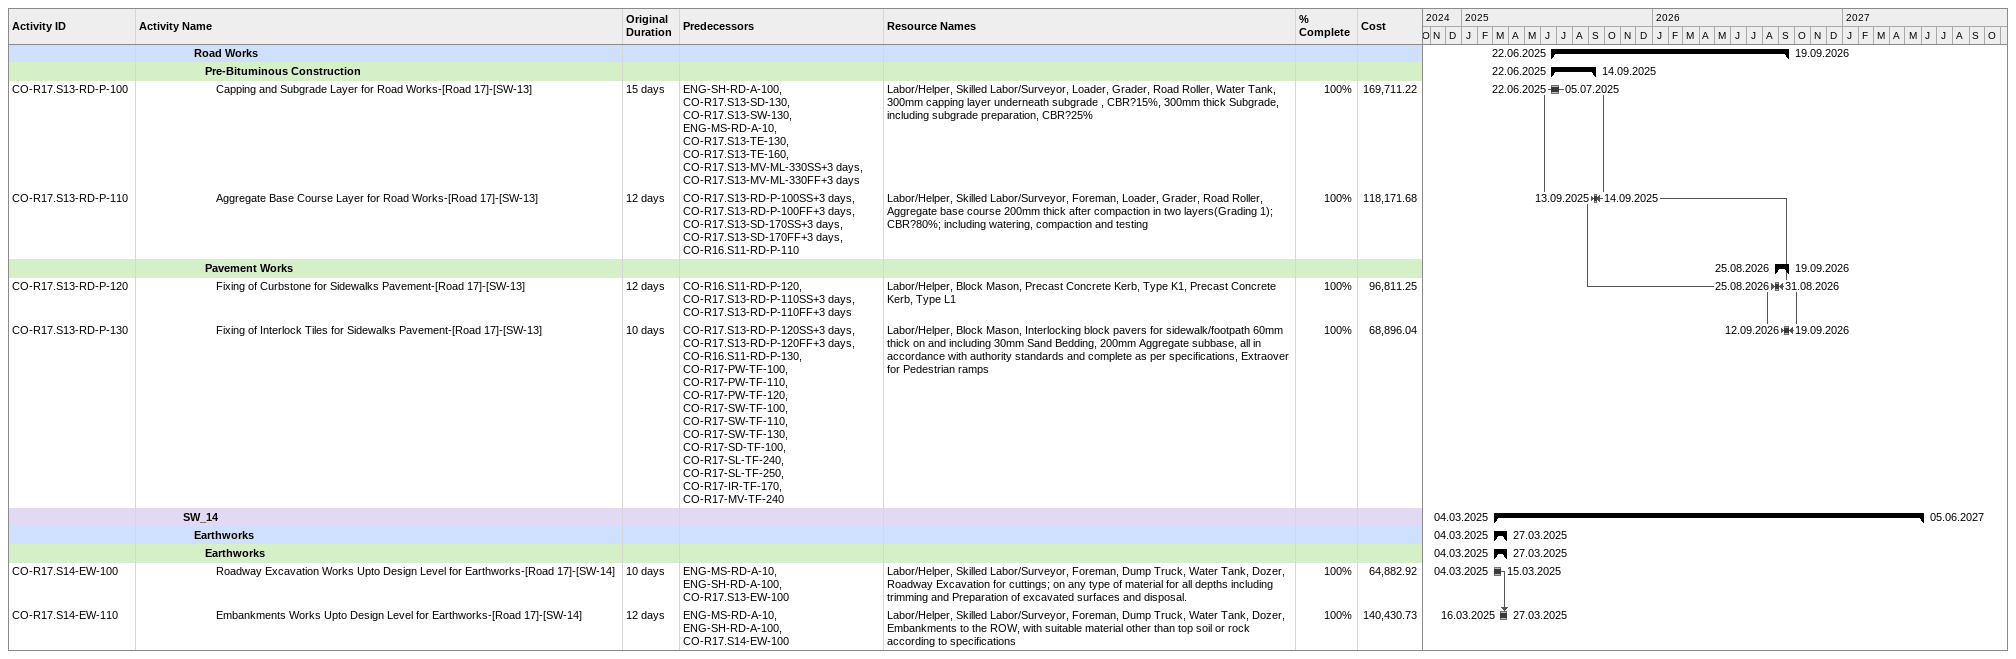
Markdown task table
| ID | Level | Task | Original duration | Start | Finish | Predecessors | Resources | % complete | Cost |
|---|---|---|---|---|---|---|---|---|---|
|  | 6 | **Road Works** |  | 2025-06-22 | 2026-09-19 |  |  |  |  |
|  | 7 | **Pre-Bituminous Construction** |  | 2025-06-22 | 2025-09-14 |  |  |  |  |
| CO-R17.S13-RD-P-100 | 8 | Capping and Subgrade Layer for Road Works-[Road 17]-[SW-13] | 15d | 2025-06-22 | 2025-07-05 | ENG-SH-RD-A-100, CO-R17.S13-SD-130, CO-R17.S13-SW-130, ENG-MS-RD-A-10, CO-R17.S13-TE-130, CO-R17.S13-TE-160, CO-R17.S13-MV-ML-330SS+3d, CO-R17.S13-MV-ML-330FF+3d | Labor/Helper, Skilled Labor/Surveyor, Loader, Grader, Road Roller, Water Tank, 300mm capping layer underneath subgrade , CBR?15%, 300mm thick Subgrade, including subgrade preparation, CBR?25% | 100 | 169711.22 |
| CO-R17.S13-RD-P-110 | 8 | Aggregate Base Course Layer for Road Works-[Road 17]-[SW-13] | 12d | 2025-09-13 | 2025-09-14 | CO-R17.S13-RD-P-100SS+3d, CO-R17.S13-RD-P-100FF+3d, CO-R17.S13-SD-170SS+3d, CO-R17.S13-SD-170FF+3d, CO-R16.S11-RD-P-110 | Labor/Helper, Skilled Labor/Surveyor, Foreman, Loader, Grader, Road Roller, Aggregate base course 200mm thick after compaction in two layers(Grading 1); CBR?80%; including watering, compaction and testing | 100 | 118171.68 |
|  | 7 | **Pavement Works** |  | 2026-08-25 | 2026-09-19 |  |  |  |  |
| CO-R17.S13-RD-P-120 | 8 | Fixing of Curbstone for Sidewalks Pavement-[Road 17]-[SW-13] | 12d | 2026-08-25 | 2026-08-31 | CO-R16.S11-RD-P-120, CO-R17.S13-RD-P-110SS+3d, CO-R17.S13-RD-P-110FF+3d | Labor/Helper, Block Mason, Precast Concrete Kerb, Type K1, Precast Concrete Kerb, Type L1 | 100 | 96811.25 |
| CO-R17.S13-RD-P-130 | 8 | Fixing of Interlock Tiles for Sidewalks Pavement-[Road 17]-[SW-13] | 10d | 2026-09-12 | 2026-09-19 | CO-R17.S13-RD-P-120SS+3d, CO-R17.S13-RD-P-120FF+3d, CO-R16.S11-RD-P-130, CO-R17-PW-TF-100, CO-R17-PW-TF-110, CO-R17-PW-TF-120, CO-R17-SW-TF-100, CO-R17-SW-TF-110, CO-R17-SW-TF-130, CO-R17-SD-TF-100, CO-R17-SL-TF-240, CO-R17-SL-TF-250, CO-R17-IR-TF-170, CO-R17-MV-TF-240 | Labor/Helper, Block Mason, Interlocking block pavers for sidewalk/footpath 60mm thick on and including 30mm Sand Bedding, 200mm Aggregate subbase, all in accordance with authority standards and complete as per specifications, Extraover for Pedestrian ramps | 100 | 68896.04 |
|  | 5 | **SW_14** |  | 2025-03-04 | 2027-06-05 |  |  |  |  |
|  | 6 | **Earthworks** |  | 2025-03-04 | 2025-03-27 |  |  |  |  |
|  | 7 | **Earthworks** |  | 2025-03-04 | 2025-03-27 |  |  |  |  |
| CO-R17.S14-EW-100 | 8 | Roadway Excavation Works Upto Design Level for Earthworks-[Road 17]-[SW-14] | 10d | 2025-03-04 | 2025-03-15 | ENG-MS-RD-A-10, ENG-SH-RD-A-100, CO-R17.S13-EW-100 | Labor/Helper, Skilled Labor/Surveyor, Foreman, Dump Truck, Water Tank, Dozer, Roadway Excavation for cuttings; on any type of material for all depths including trimming and Preparation of excavated surfaces and disposal. | 100 | 64882.92 |
| CO-R17.S14-EW-110 | 8 | Embankments Works Upto Design Level for Earthworks-[Road 17]-[SW-14] | 12d | 2025-03-16 | 2025-03-27 | ENG-MS-RD-A-10, ENG-SH-RD-A-100, CO-R17.S14-EW-100 | Labor/Helper, Skilled Labor/Surveyor, Foreman, Dump Truck, Water Tank, Dozer, Embankments to the ROW, with suitable material other than top soil or rock according to specifications | 100 | 140430.73 |
